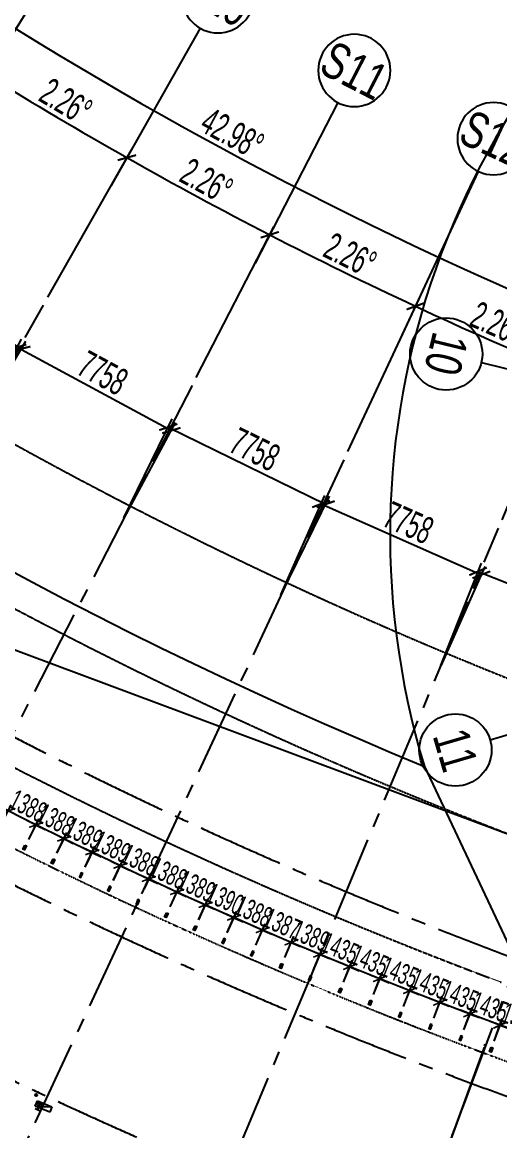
# Model space of a CAD drawing. Extents: x -668578 to 2331563, y -1202445 to 1620273.
# Drawn here: x 226766 to 247907, y 88609 to 137693 of the extents above; entities that cross this region are included whole.
import ezdxf
from ezdxf.enums import TextEntityAlignment as Align

# ---------------------------------------------------------------- set-up
doc = ezdxf.new("R2010")
doc.units = 0
for name, pattern in [('CENTER2', [28.575, 19.05, -3.175, 3.175, -3.175]), ('DASH', [0.35, 0.25, -0.1]), ('DOT2', [0.125, 0, -0.125])]:
    doc.linetypes.add(name, pattern=pattern)
doc.layers.get('0').update_dxf_attribs({"color": 8})
doc.layers.get('Defpoints').update_dxf_attribs({"color": 8})
for name, color, linetype in [('#标注', 8, 'Continuous'), ('#轴线', 8, 'CENTER2'), ('A-DIMS-150', 8, 'Continuous'), ('A-FLOR-OTLN', 8, 'DOT2'), ('A-WIND-FRAM', 8, 'Continuous'), ('G-EVAC', 8, 'Continuous'), ('WINDOW', 8, 'Continuous'), ('外轮廓', 8, 'Continuous'), ('暖-消防-挡烟垂壁', 8, 'Continuous'), ('水-消防-消火栓', 8, 'Continuous'), ('水-消防-消火栓-标识', 8, 'Continuous')]:
    doc.layers.add(name, color=color, linetype=linetype)
doc.styles.add('JHZX', font='jrs.shx', dxfattribs={"width": 0.6, "bigfont": 'jhz.shx'})
doc.dimstyles.new('JZBZ-300', dxfattribs={"dimscale": 300, "dimtxt": 3, "dimasz": 1.5, "dimexe": 1, "dimexo": 1, "dimgap": 0.5, "dimtad": 1, "dimdec": 0, "dimdsep": 46, "dimtxsty": 'JHZX', "dimblk1": 'ARCHTICK', "dimblk2": 'ARCHTICK', "dimsah": 1, "dimcen": 0, "dimclrd": 1, "dimclre": 1, "dimclrt": 2, "dimazin": 2, "dimtfac": 1, "dimtdec": 0, "dimtix": 1, "dimtmove": 0, "dimatfit": 3, "dimfxl": 0, "dimtolj": 1, "dimlwd": -1, "dimlwe": -1, "dimarcsym": 0})
doc.dimstyles.new('JZBZ-400', dxfattribs={"dimscale": 400, "dimtxt": 3, "dimasz": 1.5, "dimexe": 1, "dimexo": 1, "dimgap": 0.5, "dimtad": 1, "dimdec": 0, "dimdsep": 46, "dimtxsty": 'JHZX', "dimblk1": 'ARCHTICK', "dimblk2": 'ARCHTICK', "dimsah": 1, "dimcen": 0, "dimclrd": 1, "dimclre": 1, "dimclrt": 2, "dimazin": 2, "dimtfac": 1, "dimtdec": 0, "dimtix": 1, "dimtmove": 0, "dimatfit": 3, "dimfxl": 0, "dimtolj": 1, "dimlwd": -1, "dimlwe": -1, "dimarcsym": 0})

# ---------------------------------------------------------------- blocks, each defined once
blk = doc.blocks.new('_ARCHTICK')
at = {"color": 0, "linetype": 'ByBlock', "const_width": 0.15}
blk.add_lwpolyline([(-0.5, -0.5), (0.5, 0.5)], dxfattribs=at)
blk = doc.blocks.new('*D2918')
at = {"layer": '#标注', "ltscale": 300, "transparency": 16777216}
for p, q in [((52517, 44290), (60086, 50671)), ((174425, -21557), (175612, -11729))]:
    blk.add_line(p, q, dxfattribs=at)
blk.add_arc((197092, 166179), 179600, 220.13382, 263.11563, dxfattribs=at)
at = {"layer": 'Defpoints', "color": 0, "ltscale": 300, "transparency": 16777216}
for p in [(197092, 166179), (52212, 44032), (92699, 20035), (174378, -21955)]:
    blk.add_point(p, dxfattribs=at)
at = {"layer": '#标注', "ltscale": 300, "transparency": 16777216, "xscale": 600, "yscale": 600, "zscale": 600}
for p, rotation in [((59781, 50414), 130.1338192809486), ((175564, -12126), 353.1156299250185)]:
    blk.add_blockref('_ARCHTICK', p, dxfattribs=dict(at, rotation=rotation))
at = {"layer": '#标注', "ltscale": 300, "transparency": 16777216, "insert": (112118, 8861), "char_height": 1200, "attachment_point": 5, "rotation": 331.6247, "style": 'JHZX'}
blk.add_mtext('\\A1;42.98°', dxfattribs=at)
blk = doc.blocks.new('*D2913')
at = {"layer": '#标注', "ltscale": 300, "transparency": 16777216}
for p, q in [((97533, 5410), (101482, 11786)), ((103957, 1605), (107650, 8133))]:
    blk.add_line(p, q, dxfattribs=at)
blk.add_arc((197092, 166179), 182000, 238.23142, 240.49362, dxfattribs=at)
at = {"layer": 'Defpoints', "color": 0, "ltscale": 300, "transparency": 16777216}
for p in [(197092, 166179), (103316, 10198), (97322, 5070), (103760, 1257)]:
    blk.add_point(p, dxfattribs=at)
at = {"layer": '#标注', "ltscale": 300, "transparency": 16777216, "xscale": 600, "yscale": 600, "zscale": 600}
for p, rotation in [((101271, 11446), 148.2314223130731), ((107453, 7784), 330.4936231196902)]:
    blk.add_blockref('_ARCHTICK', p, dxfattribs=dict(at, rotation=rotation))
at = {"layer": '#标注', "ltscale": 300, "transparency": 16777216, "insert": (104752, 10273), "char_height": 1200, "attachment_point": 5, "rotation": 329.3625, "style": 'JHZX'}
blk.add_mtext('\\A1;2.26°', dxfattribs=at)
blk = doc.blocks.new('*D2914')
at = {"layer": '#标注', "ltscale": 300, "transparency": 16777216}
for p, q in [((103957, 1605), (107650, 8133)), ((110525, -1943), (113959, 4725))]:
    blk.add_line(p, q, dxfattribs=at)
blk.add_arc((197092, 166179), 182000, 240.49362, 242.75582, dxfattribs=at)
at = {"layer": 'Defpoints', "color": 0, "ltscale": 300, "transparency": 16777216}
for p in [(197092, 166179), (109546, 6618), (103760, 1257), (110342, -2298)]:
    blk.add_point(p, dxfattribs=at)
at = {"layer": '#标注', "ltscale": 300, "transparency": 16777216, "xscale": 600, "yscale": 600, "zscale": 600}
for p, rotation in [((107453, 7784), 150.4936231196933), ((113776, 4370), 332.7558238595374)]:
    blk.add_blockref('_ARCHTICK', p, dxfattribs=dict(at, rotation=rotation))
at = {"layer": '#标注', "ltscale": 300, "transparency": 16777216, "insert": (110978, 6750), "char_height": 1200, "attachment_point": 5, "rotation": 331.6247, "style": 'JHZX'}
blk.add_mtext('\\A1;2.26°', dxfattribs=at)
blk = doc.blocks.new('*D2915')
at = {"layer": '#标注', "ltscale": 300, "transparency": 16777216}
for p, q in [((110525, -1943), (113959, 4725)), ((117229, -5229), (120396, 1570))]:
    blk.add_line(p, q, dxfattribs=at)
blk.add_arc((197092, 166179), 182000, 242.75582, 245.01802, dxfattribs=at)
at = {"layer": 'Defpoints', "color": 0, "ltscale": 300, "transparency": 16777216}
for p in [(197092, 166179), (115912, 3287), (110342, -2298), (117060, -5591)]:
    blk.add_point(p, dxfattribs=at)
at = {"layer": '#标注', "ltscale": 300, "transparency": 16777216, "xscale": 600, "yscale": 600, "zscale": 600}
for p, rotation in [((113776, 4370), 152.7558238595378), ((120228, 1207), 335.0180245994241)]:
    blk.add_blockref('_ARCHTICK', p, dxfattribs=dict(at, rotation=rotation))
at = {"layer": '#标注', "ltscale": 300, "transparency": 16777216, "insert": (117338, 3475), "char_height": 1200, "attachment_point": 5, "rotation": 333.8869, "style": 'JHZX'}
blk.add_mtext('\\A1;2.26°', dxfattribs=at)
blk = doc.blocks.new('*D2916')
at = {"layer": '#标注', "ltscale": 300, "transparency": 16777216}
for p, q in [((117229, -5229), (120396, 1570)), ((124057, -8248), (126954, -1330))]:
    blk.add_line(p, q, dxfattribs=at)
blk.add_arc((197092, 166179), 182000, 245.01802, 247.28023, dxfattribs=at)
at = {"layer": 'Defpoints', "color": 0, "ltscale": 300, "transparency": 16777216}
for p in [(197092, 166179), (122405, 210), (117060, -5591), (123903, -8617)]:
    blk.add_point(p, dxfattribs=at)
at = {"layer": '#标注', "ltscale": 300, "transparency": 16777216, "xscale": 600, "yscale": 600, "zscale": 600}
for p, rotation in [((120228, 1207), 155.0180245994223), ((126799, -1698), 337.2802253813061)]:
    blk.add_blockref('_ARCHTICK', p, dxfattribs=dict(at, rotation=rotation))
at = {"layer": '#标注', "ltscale": 300, "transparency": 16777216, "insert": (123823, 453), "char_height": 1200, "attachment_point": 5, "rotation": 336.1491, "style": 'JHZX'}
blk.add_mtext('\\A1;2.26°', dxfattribs=at)
blk = doc.blocks.new('*D2917')
at = {"layer": '#标注', "ltscale": 300, "transparency": 16777216}
for p, q in [((124057, -8248), (126954, -1330)), ((130999, -10995), (133620, -3968))]:
    blk.add_line(p, q, dxfattribs=at)
blk.add_arc((197092, 166179), 182000, 247.28023, 249.54243, dxfattribs=at)
at = {"layer": 'Defpoints', "color": 0, "ltscale": 300, "transparency": 16777216}
for p in [(197092, 166179), (129015, -2609), (123903, -8617), (130859, -11369)]:
    blk.add_point(p, dxfattribs=at)
at = {"layer": '#标注', "ltscale": 300, "transparency": 16777216, "xscale": 600, "yscale": 600, "zscale": 600}
for p, rotation in [((126799, -1698), 157.2802253813059), ((133481, -4342), 339.5424261212693)]:
    blk.add_blockref('_ARCHTICK', p, dxfattribs=dict(at, rotation=rotation))
at = {"layer": '#标注', "ltscale": 300, "transparency": 16777216, "insert": (130421, -2309), "char_height": 1200, "attachment_point": 5, "rotation": 338.4113, "style": 'JHZX'}
blk.add_mtext('\\A1;2.26°', dxfattribs=at)
blk = doc.blocks.new('*D2939')
at = {"layer": '#标注', "ltscale": 300, "transparency": 16777216}
for p, q in [((-1773, -1481), (-9342, -7863)), ((165914, -92056), (164727, -101884))]:
    blk.add_line(p, q, dxfattribs=at)
blk.add_arc((197092, 166179), 269610, 220.13382, 263.11563, dxfattribs=at)
at = {"layer": 'Defpoints', "color": 0, "ltscale": 300, "transparency": 16777216}
for p in [(197092, 166179), (-1467, -1224), (40380, -53208), (165962, -91659)]:
    blk.add_point(p, dxfattribs=at)
at = {"layer": '#标注', "ltscale": 300, "transparency": 16777216, "xscale": 600, "yscale": 600, "zscale": 600}
for p, rotation in [((-9036, -7605), 130.1338192809485), ((164775, -101487), 353.1156299250187)]:
    blk.add_blockref('_ARCHTICK', p, dxfattribs=dict(at, rotation=rotation))
at = {"layer": '#标注', "ltscale": 300, "transparency": 16777216, "insert": (69342, -70334), "char_height": 1200, "attachment_point": 5, "rotation": 331.6247, "style": 'JHZX'}
blk.add_mtext('\\A1;42.98°', dxfattribs=at)
blk = doc.blocks.new('*U2924')
at = {"linetype": 'ByBlock'}
blk.add_line((0, -20), (0, 0), dxfattribs=at)
blk.add_circle((0, -24), 4, dxfattribs=at)
at = {"color": 253, "linetype": 'ByBlock', "style": 'JHZX', "width": 0.75}
blk.add_attdef('AXES', text='', height=4, dxfattribs=at).set_placement((0, -24), align=Align.MIDDLE_CENTER)
blk = doc.blocks.new('*D2999')
at = {"layer": '#标注', "transparency": 16777216}
for p, q in [((-60662, 8378), (-58201, 12532)), ((-58405, 12188), (-51730, 8235)), ((-53987, 4425), (-51526, 8579))]:
    blk.add_line(p, q, dxfattribs=at)
at = {"layer": 'Defpoints', "color": 0, "transparency": 16777216}
for p in [(-60866, 8034), (-51730, 8235), (-54191, 4081)]:
    blk.add_point(p, dxfattribs=at)
at = {"layer": '#标注', "transparency": 16777216, "xscale": 600, "yscale": 600, "zscale": 600}
for p, rotation in [((-58405, 12188), 149.3625281524388), ((-51730, 8235), 329.3625281524388)]:
    blk.add_blockref('_ARCHTICK', p, dxfattribs=dict(at, rotation=rotation))
at = {"layer": '#标注', "transparency": 16777216, "insert": (-54660, 10900), "char_height": 1200, "attachment_point": 5, "rotation": 329.3625, "style": 'JHZX'}
blk.add_mtext('\\A1;7758', dxfattribs=at)
blk = doc.blocks.new('*D3003')
at = {"layer": '#标注', "transparency": 16777216}
for p, q in [((-33156, -5786), (-31360, -1246)), ((-31507, -1618), (-24293, -4472)), ((-25943, -8640), (-24146, -4100))]:
    blk.add_line(p, q, dxfattribs=at)
at = {"layer": 'Defpoints', "color": 0, "transparency": 16777216}
for p in [(-24293, -4472), (-33304, -6158), (-26090, -9012)]:
    blk.add_point(p, dxfattribs=at)
at = {"layer": '#标注', "transparency": 16777216, "xscale": 600, "yscale": 600, "zscale": 600}
for p, rotation in [((-31507, -1618), 158.4113313762998), ((-24293, -4472), 338.4113313762998)]:
    blk.add_blockref('_ARCHTICK', p, dxfattribs=dict(at, rotation=rotation))
at = {"layer": '#标注', "transparency": 16777216, "insert": (-27606, -2301), "char_height": 1200, "attachment_point": 5, "rotation": 338.4113, "style": 'JHZX'}
blk.add_mtext('\\A1;7758', dxfattribs=at)
blk = doc.blocks.new('*D3005')
at = {"layer": '#标注', "transparency": 16777216}
for p, q in [((-54001, 4433), (-51718, 8658)), ((-51909, 8306), (-45083, 4619)), ((-47175, 746), (-44893, 4971))]:
    blk.add_line(p, q, dxfattribs=at)
at = {"layer": 'Defpoints', "color": 0, "transparency": 16777216}
for p in [(-45083, 4619), (-54191, 4081), (-47365, 394)]:
    blk.add_point(p, dxfattribs=at)
at = {"layer": '#标注', "transparency": 16777216, "xscale": 600, "yscale": 600, "zscale": 600}
for p, rotation in [((-51909, 8306), 151.6247212833316), ((-45083, 4619), 331.6247212833315)]:
    blk.add_blockref('_ARCHTICK', p, dxfattribs=dict(at, rotation=rotation))
at = {"layer": '#标注', "transparency": 16777216, "insert": (-48115, 7166), "char_height": 1200, "attachment_point": 5, "rotation": 331.6247, "style": 'JHZX'}
blk.add_mtext('\\A1;7758', dxfattribs=at)
blk = doc.blocks.new('*D3006')
at = {"layer": '#标注', "transparency": 16777216}
for p, q in [((-47189, 753), (-45043, 5130)), ((-45219, 4771), (-38253, 1357)), ((-40223, -2662), (-38077, 1716))]:
    blk.add_line(p, q, dxfattribs=at)
at = {"layer": 'Defpoints', "color": 0, "transparency": 16777216}
for p in [(-38253, 1357), (-47365, 394), (-40399, -3021)]:
    blk.add_point(p, dxfattribs=at)
at = {"layer": '#标注', "transparency": 16777216, "xscale": 600, "yscale": 600, "zscale": 600}
for p, rotation in [((-45219, 4771), 153.8869297643725), ((-38253, 1357), 333.8869297643725)]:
    blk.add_blockref('_ARCHTICK', p, dxfattribs=dict(at, rotation=rotation))
at = {"layer": '#标注', "transparency": 16777216, "insert": (-41384, 3782), "char_height": 1200, "attachment_point": 5, "rotation": 333.8869, "style": 'JHZX'}
blk.add_mtext('\\A1;7758', dxfattribs=at)
blk = doc.blocks.new('*D3007')
at = {"layer": '#标注', "transparency": 16777216}
for p, q in [((-40237, -2655), (-38295, 1737)), ((-38457, 1371), (-31362, -1766)), ((-33142, -5792), (-31200, -1400))]:
    blk.add_line(p, q, dxfattribs=at)
at = {"layer": 'Defpoints', "color": 0, "transparency": 16777216}
for p in [(-31362, -1766), (-40399, -3021), (-33304, -6158)]:
    blk.add_point(p, dxfattribs=at)
at = {"layer": '#标注', "transparency": 16777216, "xscale": 600, "yscale": 600, "zscale": 600}
for p, rotation in [((-38457, 1371), 156.149138245412), ((-31362, -1766), 336.149138245412)]:
    blk.add_blockref('_ARCHTICK', p, dxfattribs=dict(at, rotation=rotation))
at = {"layer": '#标注', "transparency": 16777216, "insert": (-34586, 534), "char_height": 1200, "attachment_point": 5, "rotation": 336.1491, "style": 'JHZX'}
blk.add_mtext('\\A1;7758', dxfattribs=at)
blk = doc.blocks.new('*D2634')
at = {"layer": '#标注', "color": 1, "ltscale": 300, "transparency": 16777216}
for p, q in [((247906, 93294), (247482, 93443)), ((247656, 92582), (248006, 93577)), ((249321, 92796), (247906, 93294)), ((249064, 92064), (249421, 93080)), ((249321, 92796), (249746, 92647))]:
    blk.add_line(p, q, dxfattribs=at)
at = {"layer": 'Defpoints', "color": 0, "ltscale": 300, "transparency": 16777216}
for p in [(247906, 93294), (247557, 92299), (248965, 91781)]:
    blk.add_point(p, dxfattribs=at)
at = {"layer": '#标注', "color": 1, "ltscale": 300, "transparency": 16777216, "xscale": 450, "yscale": 450, "zscale": 450}
for p, rotation in [((247906, 93294), 340.6366370772488), ((249321, 92796), 160.6366370772488)]:
    blk.add_blockref('_ARCHTICK', p, dxfattribs=dict(at, rotation=rotation))
at = {"layer": '#标注', "color": 2, "ltscale": 300, "transparency": 16777216, "insert": (248813, 93611), "char_height": 900, "attachment_point": 5, "rotation": 340.6366, "style": 'JHZX'}
blk.add_mtext('\\A1;1500', dxfattribs=at)
blk = doc.blocks.new('*D2635')
at = {"layer": '#标注', "color": 1, "ltscale": 300, "transparency": 16777216}
for p, q in [((246582, 93786), (246160, 93944)), ((246318, 93084), (246687, 94067)), ((247925, 93281), (246582, 93786)), ((247662, 92580), (248031, 93562)), ((247925, 93281), (248347, 93123))]:
    blk.add_line(p, q, dxfattribs=at)
at = {"layer": 'Defpoints', "color": 0, "ltscale": 300, "transparency": 16777216}
for p in [(246582, 93786), (246213, 92803), (247557, 92299)]:
    blk.add_point(p, dxfattribs=at)
at = {"layer": '#标注', "color": 1, "ltscale": 300, "transparency": 16777216, "xscale": 450, "yscale": 450, "zscale": 450}
for p, rotation in [((246582, 93786), 339.4237259873172), ((247925, 93281), 159.4237259873172)]:
    blk.add_blockref('_ARCHTICK', p, dxfattribs=dict(at, rotation=rotation))
at = {"layer": '#标注', "color": 2, "ltscale": 300, "transparency": 16777216, "insert": (247464, 94095), "char_height": 900, "attachment_point": 5, "rotation": 339.4237, "style": 'JHZX'}
blk.add_mtext('\\A1;1435', dxfattribs=at)
blk = doc.blocks.new('*D2636')
at = {"layer": '#标注', "color": 1, "ltscale": 300, "transparency": 16777216}
for p, q in [((245247, 94294), (244827, 94455)), ((244980, 93597), (245354, 94574)), ((246587, 93780), (245247, 94294)), ((246320, 93083), (246695, 94061)), ((246587, 93780), (247008, 93619))]:
    blk.add_line(p, q, dxfattribs=at)
at = {"layer": 'Defpoints', "color": 0, "ltscale": 300, "transparency": 16777216}
for p in [(245247, 94294), (244873, 93317), (246213, 92803)]:
    blk.add_point(p, dxfattribs=at)
at = {"layer": '#标注', "color": 1, "ltscale": 300, "transparency": 16777216, "xscale": 450, "yscale": 450, "zscale": 450}
for p, rotation in [((245247, 94294), 339.0340011975551), ((246587, 93780), 159.0340011975551)]:
    blk.add_blockref('_ARCHTICK', p, dxfattribs=dict(at, rotation=rotation))
at = {"layer": '#标注', "color": 2, "ltscale": 300, "transparency": 16777216, "insert": (246132, 94598), "char_height": 900, "attachment_point": 5, "rotation": 339.034, "style": 'JHZX'}
blk.add_mtext('\\A1;1435', dxfattribs=at)
blk = doc.blocks.new('*D2637')
at = {"layer": '#标注', "color": 1, "ltscale": 300, "transparency": 16777216}
for p, q in [((243917, 94813), (243497, 94977)), ((243645, 94119), (244026, 95092)), ((245253, 94290), (243917, 94813)), ((244982, 93596), (245362, 94569)), ((245253, 94290), (245672, 94126))]:
    blk.add_line(p, q, dxfattribs=at)
at = {"layer": 'Defpoints', "color": 0, "ltscale": 300, "transparency": 16777216}
for p in [(243917, 94813), (243536, 93839), (244873, 93317)]:
    blk.add_point(p, dxfattribs=at)
at = {"layer": '#标注', "color": 1, "ltscale": 300, "transparency": 16777216, "xscale": 450, "yscale": 450, "zscale": 450}
for p, rotation in [((243917, 94813), 338.6442758991831), ((245253, 94290), 158.6442758991832)]:
    blk.add_blockref('_ARCHTICK', p, dxfattribs=dict(at, rotation=rotation))
at = {"layer": '#标注', "color": 2, "ltscale": 300, "transparency": 16777216, "insert": (244803, 95110), "char_height": 900, "attachment_point": 5, "rotation": 338.6443, "style": 'JHZX'}
blk.add_mtext('\\A1;1435', dxfattribs=at)
blk = doc.blocks.new('*D2638')
at = {"layer": '#标注', "color": 1, "ltscale": 300, "transparency": 16777216}
for p, q in [((242589, 95339), (242171, 95506)), ((242314, 94650), (242700, 95618)), ((243922, 94807), (242589, 95339)), ((243647, 94118), (244033, 95086)), ((243922, 94807), (244340, 94640))]:
    blk.add_line(p, q, dxfattribs=at)
at = {"layer": 'Defpoints', "color": 0, "ltscale": 300, "transparency": 16777216}
for p in [(242589, 95339), (242203, 94371), (243536, 93839)]:
    blk.add_point(p, dxfattribs=at)
at = {"layer": '#标注', "color": 1, "ltscale": 300, "transparency": 16777216, "xscale": 450, "yscale": 450, "zscale": 450}
for p, rotation in [((242589, 95339), 338.2545440740312), ((243922, 94807), 158.2545440740312)]:
    blk.add_blockref('_ARCHTICK', p, dxfattribs=dict(at, rotation=rotation))
at = {"layer": '#标注', "color": 2, "ltscale": 300, "transparency": 16777216, "insert": (243478, 95630), "char_height": 900, "attachment_point": 5, "rotation": 338.2545, "style": 'JHZX'}
blk.add_mtext('\\A1;1435', dxfattribs=at)
blk = doc.blocks.new('*D2639')
at = {"layer": '#标注', "color": 1, "ltscale": 300, "transparency": 16777216}
for p, q in [((241265, 95875), (240848, 96044)), ((240986, 95190), (241378, 96153)), ((242594, 95334), (241265, 95875)), ((242316, 94649), (242708, 95612)), ((242594, 95334), (243011, 95164))]:
    blk.add_line(p, q, dxfattribs=at)
at = {"layer": 'Defpoints', "color": 0, "ltscale": 300, "transparency": 16777216}
for p in [(241265, 95875), (240873, 94912), (242203, 94371)]:
    blk.add_point(p, dxfattribs=at)
at = {"layer": '#标注', "color": 1, "ltscale": 300, "transparency": 16777216, "xscale": 450, "yscale": 450, "zscale": 450}
for p, rotation in [((241265, 95875), 337.8648204394699), ((242594, 95334), 157.8648204394699)]:
    blk.add_blockref('_ARCHTICK', p, dxfattribs=dict(at, rotation=rotation))
at = {"layer": '#标注', "color": 2, "ltscale": 300, "transparency": 16777216, "insert": (242156, 96160), "char_height": 900, "attachment_point": 5, "rotation": 337.8648, "style": 'JHZX'}
blk.add_mtext('\\A1;1435', dxfattribs=at)
blk = doc.blocks.new('*D2640')
at = {"layer": '#标注', "color": 1, "ltscale": 300, "transparency": 16777216}
for p, q in [((239663, 95739), (240060, 96696)), ((239945, 96419), (239529, 96591)), ((241270, 95869), (239945, 96419)), ((240988, 95189), (241385, 96146)), ((241270, 95869), (241686, 95697))]:
    blk.add_line(p, q, dxfattribs=at)
at = {"layer": 'Defpoints', "color": 0, "ltscale": 300, "transparency": 16777216}
for p in [(239945, 96419), (239548, 95462), (240873, 94912)]:
    blk.add_point(p, dxfattribs=at)
at = {"layer": '#标注', "color": 1, "ltscale": 300, "transparency": 16777216, "xscale": 450, "yscale": 450, "zscale": 450}
for p, rotation in [((239945, 96419), 337.4750931370322), ((241270, 95869), 157.4750931370321)]:
    blk.add_blockref('_ARCHTICK', p, dxfattribs=dict(at, rotation=rotation))
at = {"layer": '#标注', "color": 2, "ltscale": 300, "transparency": 16777216, "insert": (240837, 96698), "char_height": 900, "attachment_point": 5, "rotation": 337.4751, "style": 'JHZX'}
blk.add_mtext('\\A1;1435', dxfattribs=at)
blk = doc.blocks.new('*D2641')
at = {"layer": '#标注', "color": 1, "ltscale": 300, "transparency": 16777216}
for p, q in [((238385, 96279), (238787, 97230)), ((238671, 96954), (238256, 97129)), ((239950, 96413), (238671, 96954)), ((239664, 95738), (240067, 96690)), ((239950, 96413), (240364, 96238))]:
    blk.add_line(p, q, dxfattribs=at)
at = {"layer": 'Defpoints', "color": 0, "ltscale": 300, "transparency": 16777216}
for p in [(238671, 96954), (238268, 96002), (239548, 95462)]:
    blk.add_point(p, dxfattribs=at)
at = {"layer": '#标注', "color": 1, "ltscale": 300, "transparency": 16777216, "xscale": 450, "yscale": 450, "zscale": 450}
for p, rotation in [((238671, 96954), 337.0924857697491), ((239950, 96413), 157.0924857697492)]:
    blk.add_blockref('_ARCHTICK', p, dxfattribs=dict(at, rotation=rotation))
at = {"layer": '#标注', "color": 2, "ltscale": 300, "transparency": 16777216, "insert": (239544, 97236), "char_height": 900, "attachment_point": 5, "rotation": 337.0925, "style": 'JHZX'}
blk.add_mtext('\\A1;1389', dxfattribs=at)
blk = doc.blocks.new('*D2642')
at = {"layer": '#标注', "color": 1, "ltscale": 300, "transparency": 16777216}
for p, q in [((237112, 96827), (237519, 97774)), ((237401, 97498), (236988, 97676)), ((238675, 96950), (237401, 97498)), ((238386, 96278), (238794, 97225)), ((238675, 96950), (239088, 96772))]:
    blk.add_line(p, q, dxfattribs=at)
at = {"layer": 'Defpoints', "color": 0, "ltscale": 300, "transparency": 16777216}
for p in [(237401, 97498), (236993, 96551), (238267, 96003)]:
    blk.add_point(p, dxfattribs=at)
at = {"layer": '#标注', "color": 1, "ltscale": 300, "transparency": 16777216, "xscale": 450, "yscale": 450, "zscale": 450}
for p, rotation in [((237401, 97498), 336.7136677734266), ((238675, 96950), 156.7136677734266)]:
    blk.add_blockref('_ARCHTICK', p, dxfattribs=dict(at, rotation=rotation))
at = {"layer": '#标注', "color": 2, "ltscale": 300, "transparency": 16777216, "insert": (238275, 97775), "char_height": 900, "attachment_point": 5, "rotation": 336.7137, "style": 'JHZX'}
blk.add_mtext('\\A1;1387', dxfattribs=at)
blk = doc.blocks.new('*D2643')
at = {"layer": '#标注', "color": 1, "ltscale": 300, "transparency": 16777216}
for p, q in [((236135, 98051), (235723, 98231)), ((235842, 97383), (236255, 98325)), ((237406, 97494), (236135, 98051)), ((237114, 96826), (237527, 97768)), ((237406, 97494), (237818, 97313))]:
    blk.add_line(p, q, dxfattribs=at)
at = {"layer": 'Defpoints', "color": 0, "ltscale": 300, "transparency": 16777216}
for p in [(236135, 98051), (235722, 97108), (236993, 96551)]:
    blk.add_point(p, dxfattribs=at)
at = {"layer": '#标注', "color": 1, "ltscale": 300, "transparency": 16777216, "xscale": 450, "yscale": 450, "zscale": 450}
for p, rotation in [((236135, 98051), 336.3376952124316), ((237406, 97494), 156.3376952124317)]:
    blk.add_blockref('_ARCHTICK', p, dxfattribs=dict(at, rotation=rotation))
at = {"layer": '#标注', "color": 2, "ltscale": 300, "transparency": 16777216, "insert": (237011, 98322), "char_height": 900, "attachment_point": 5, "rotation": 336.3377, "style": 'JHZX'}
blk.add_mtext('\\A1;1388', dxfattribs=at)
blk = doc.blocks.new('*D2644')
at = {"layer": '#标注', "color": 1, "ltscale": 300, "transparency": 16777216}
for p, q in [((234872, 98612), (234461, 98796)), ((234576, 97948), (234994, 98886)), ((236141, 98046), (234872, 98612)), ((235845, 97382), (236264, 98320)), ((236141, 98046), (236552, 97863))]:
    blk.add_line(p, q, dxfattribs=at)
at = {"layer": 'Defpoints', "color": 0, "ltscale": 300, "transparency": 16777216}
for p in [(234872, 98612), (234454, 97674), (235723, 97108)]:
    blk.add_point(p, dxfattribs=at)
at = {"layer": '#标注', "color": 1, "ltscale": 300, "transparency": 16777216, "xscale": 450, "yscale": 450, "zscale": 450}
for p, rotation in [((234872, 98612), 335.9607907954457), ((236141, 98046), 155.9607907954457)]:
    blk.add_blockref('_ARCHTICK', p, dxfattribs=dict(at, rotation=rotation))
at = {"layer": '#标注', "color": 2, "ltscale": 300, "transparency": 16777216, "insert": (235751, 98877), "char_height": 900, "attachment_point": 5, "rotation": 335.9608, "style": 'JHZX'}
blk.add_mtext('\\A1;1390', dxfattribs=at)
blk = doc.blocks.new('*D2645')
at = {"layer": '#标注', "color": 1, "ltscale": 300, "transparency": 16777216}
for p, q in [((233613, 99181), (233203, 99367)), ((233313, 98521), (233737, 99454)), ((234877, 98607), (233613, 99181)), ((234578, 97947), (235001, 98880)), ((234877, 98607), (235287, 98421))]:
    blk.add_line(p, q, dxfattribs=at)
at = {"layer": 'Defpoints', "color": 0, "ltscale": 300, "transparency": 16777216}
for p in [(233613, 99181), (233189, 98248), (234454, 97674)]:
    blk.add_point(p, dxfattribs=at)
at = {"layer": '#标注', "color": 1, "ltscale": 300, "transparency": 16777216, "xscale": 450, "yscale": 450, "zscale": 450}
for p, rotation in [((233613, 99181), 335.5828954776478), ((234877, 98607), 155.5828954776478)]:
    blk.add_blockref('_ARCHTICK', p, dxfattribs=dict(at, rotation=rotation))
at = {"layer": '#标注', "color": 2, "ltscale": 300, "transparency": 16777216, "insert": (234493, 99441), "char_height": 900, "attachment_point": 5, "rotation": 335.5829, "style": 'JHZX'}
blk.add_mtext('\\A1;1389', dxfattribs=at)
blk = doc.blocks.new('*D2646')
at = {"layer": '#标注', "color": 1, "ltscale": 300, "transparency": 16777216}
for p, q in [((232358, 99759), (231949, 99948)), ((232055, 99103), (232484, 100032)), ((233618, 99177), (232358, 99759)), ((233315, 98520), (233744, 99449)), ((233618, 99177), (234027, 98988))]:
    blk.add_line(p, q, dxfattribs=at)
at = {"layer": 'Defpoints', "color": 0, "ltscale": 300, "transparency": 16777216}
for p in [(232358, 99759), (231929, 98830), (233189, 98248)]:
    blk.add_point(p, dxfattribs=at)
at = {"layer": '#标注', "color": 1, "ltscale": 300, "transparency": 16777216, "xscale": 450, "yscale": 450, "zscale": 450}
for p, rotation in [((232358, 99759), 335.2064870088635), ((233618, 99177), 155.2064870088635)]:
    blk.add_blockref('_ARCHTICK', p, dxfattribs=dict(at, rotation=rotation))
at = {"layer": '#标注', "color": 2, "ltscale": 300, "transparency": 16777216, "insert": (233240, 100013), "char_height": 900, "attachment_point": 5, "rotation": 335.2065, "style": 'JHZX'}
blk.add_mtext('\\A1;1388', dxfattribs=at)
blk = doc.blocks.new('*D2647')
at = {"layer": '#标注', "color": 1, "ltscale": 300, "transparency": 16777216}
for p, q in [((231107, 100345), (230700, 100537)), ((230800, 99692), (231235, 100617)), ((232363, 99755), (231107, 100345)), ((232056, 99102), (232491, 100027)), ((232363, 99755), (232771, 99564))]:
    blk.add_line(p, q, dxfattribs=at)
at = {"layer": 'Defpoints', "color": 0, "ltscale": 300, "transparency": 16777216}
for p in [(231107, 100345), (230672, 99421), (231929, 98830)]:
    blk.add_point(p, dxfattribs=at)
at = {"layer": '#标注', "color": 1, "ltscale": 300, "transparency": 16777216, "xscale": 450, "yscale": 450, "zscale": 450}
for p, rotation in [((231107, 100345), 334.8297581697458), ((232363, 99755), 154.8297581697457)]:
    blk.add_blockref('_ARCHTICK', p, dxfattribs=dict(at, rotation=rotation))
at = {"layer": '#标注', "color": 2, "ltscale": 300, "transparency": 16777216, "insert": (231990, 100593), "char_height": 900, "attachment_point": 5, "rotation": 334.8298, "style": 'JHZX'}
blk.add_mtext('\\A1;1388', dxfattribs=at)
blk = doc.blocks.new('*D2648')
at = {"layer": '#标注', "color": 1, "ltscale": 300, "transparency": 16777216}
for p, q in [((229859, 100939), (229453, 101133)), ((229549, 100290), (229988, 101210)), ((231112, 100340), (229859, 100939)), ((230802, 99691), (231241, 100611)), ((231112, 100340), (231518, 100146))]:
    blk.add_line(p, q, dxfattribs=at)
at = {"layer": 'Defpoints', "color": 0, "ltscale": 300, "transparency": 16777216}
for p in [(229859, 100939), (229419, 100020), (230672, 99421)]:
    blk.add_point(p, dxfattribs=at)
at = {"layer": '#标注', "color": 1, "ltscale": 300, "transparency": 16777216, "xscale": 450, "yscale": 450, "zscale": 450}
for p, rotation in [((229859, 100939), 334.4525300363042), ((231112, 100340), 154.4525300363042)]:
    blk.add_blockref('_ARCHTICK', p, dxfattribs=dict(at, rotation=rotation))
at = {"layer": '#标注', "color": 2, "ltscale": 300, "transparency": 16777216, "insert": (230744, 101181), "char_height": 900, "attachment_point": 5, "rotation": 334.4525, "style": 'JHZX'}
blk.add_mtext('\\A1;1389', dxfattribs=at)
blk = doc.blocks.new('*D2649')
at = {"layer": '#标注', "color": 1, "ltscale": 300, "transparency": 16777216}
for p, q in [((228615, 101542), (228210, 101738)), ((228301, 100897), (228746, 101811)), ((229864, 100934), (228615, 101542)), ((229551, 100289), (229995, 101204)), ((229864, 100934), (230269, 100738))]:
    blk.add_line(p, q, dxfattribs=at)
at = {"layer": 'Defpoints', "color": 0, "ltscale": 300, "transparency": 16777216}
for p in [(228615, 101542), (228170, 100627), (229419, 100020)]:
    blk.add_point(p, dxfattribs=at)
at = {"layer": '#标注', "color": 1, "ltscale": 300, "transparency": 16777216, "xscale": 450, "yscale": 450, "zscale": 450}
for p, rotation in [((228615, 101542), 334.0747589694824), ((229864, 100934), 154.0747589694824)]:
    blk.add_blockref('_ARCHTICK', p, dxfattribs=dict(at, rotation=rotation))
at = {"layer": '#标注', "color": 2, "ltscale": 300, "transparency": 16777216, "insert": (229502, 101778), "char_height": 900, "attachment_point": 5, "rotation": 334.0748, "style": 'JHZX'}
blk.add_mtext('\\A1;1389', dxfattribs=at)
blk = doc.blocks.new('*D2650')
at = {"layer": '#标注', "color": 1, "ltscale": 300, "transparency": 16777216}
for p, q in [((227376, 102152), (226972, 102351)), ((227059, 101511), (227508, 102420)), ((228620, 101536), (227376, 102152)), ((228303, 100896), (228753, 101805)), ((228620, 101536), (229023, 101337))]:
    blk.add_line(p, q, dxfattribs=at)
at = {"layer": 'Defpoints', "color": 0, "ltscale": 300, "transparency": 16777216}
for p in [(227376, 102152), (226926, 101242), (228170, 100627)]:
    blk.add_point(p, dxfattribs=at)
at = {"layer": '#标注', "color": 1, "ltscale": 300, "transparency": 16777216, "xscale": 450, "yscale": 450, "zscale": 450}
for p, rotation in [((227376, 102152), 333.6989841964159), ((228620, 101536), 153.6989841964158)]:
    blk.add_blockref('_ARCHTICK', p, dxfattribs=dict(at, rotation=rotation))
at = {"layer": '#标注', "color": 2, "ltscale": 300, "transparency": 16777216, "insert": (228264, 102382), "char_height": 900, "attachment_point": 5, "rotation": 333.699, "style": 'JHZX'}
blk.add_mtext('\\A1;1388', dxfattribs=at)
blk = doc.blocks.new('*D2651')
at = {"layer": '#标注', "color": 1, "ltscale": 300, "transparency": 16777216}
for p, q in [((226141, 102770), (225738, 102972)), ((225820, 102133), (226275, 103038)), ((227381, 102147), (226141, 102770)), ((227061, 101510), (227516, 102415)), ((227381, 102147), (227783, 101945))]:
    blk.add_line(p, q, dxfattribs=at)
at = {"layer": 'Defpoints', "color": 0, "ltscale": 300, "transparency": 16777216}
for p in [(226141, 102770), (225686, 101865), (226926, 101242)]:
    blk.add_point(p, dxfattribs=at)
at = {"layer": '#标注', "color": 1, "ltscale": 300, "transparency": 16777216, "xscale": 450, "yscale": 450, "zscale": 450}
for p, rotation in [((226141, 102770), 333.3222554454931), ((227381, 102147), 153.3222554454931)]:
    blk.add_blockref('_ARCHTICK', p, dxfattribs=dict(at, rotation=rotation))
at = {"layer": '#标注', "color": 2, "ltscale": 300, "transparency": 16777216, "insert": (227030, 102995), "char_height": 900, "attachment_point": 5, "rotation": 333.3223, "style": 'JHZX'}
blk.add_mtext('\\A1;1388', dxfattribs=at)
blk = doc.blocks.new('幕墙分隔')
for p, q in [((-40, -100), (40, 100)), ((0, 100), (0, -100))]:
    blk.add_line(p, q)
blk.add_lwpolyline([(-40, 100), (40, 100), (40, -100), (-40, -100)], close=True)
blk = doc.blocks.new('A$C489F191C')
at = {"layer": '暖-消防-挡烟垂壁', "color": 3, "linetype": 'DASH', "const_width": 100}
blk.add_lwpolyline([(130856, 44465), (127631, 35609), (122181, 20992)], dxfattribs=at)
blk = doc.blocks.new('消火栓箱-111')
blk.add_hatch(color=256).paths.add_polyline_path([(-200, -54), (-200, -60, -0.414214), (-110, -150, -1), (-290, -150, -0.414214), (-200, -60), (-200, -54), (-350, 0), (-350, -250), (350, -250)])
for p, q in [((350, 0), (-350, 0)), ((-350, 0), (350, -250)), ((-350, 0), (-350, -250)), ((-300, 100), (-100, 100)), ((-200, -60), (-200, 100)), ((350, -250), (350, 0)), ((-350, -250), (350, -250))]:
    blk.add_line(p, q)
blk.add_circle((-200, -150), 90)
blk.add_point((-200, -150))
at = {"layer": '水-消防-消火栓'}
blk.add_arc((-350, 0), 700, 359.9687, 0, dxfattribs=at)
blk = doc.blocks.new('立管-R75-1')
at = {"linetype": 'Continuous'}
blk.add_circle((0, 0), 75, dxfattribs=at)
blk.add_point((0, 0), dxfattribs=at)
blk = doc.blocks.new('A$Caccc0cd0')
at = {"layer": '#标注'}
for p1, p2, distance, picture, middle in [((-60865.7, 8034.1), (-54190.7, 4080.6), 4828.2, '*D2999', (-54660, 10899.9)), ((-54190.7, 4080.6), (-47364.9, 393.7), 4802.1, '*D3005', (-48115.5, 7166.2)), ((-47364.9, 393.7), (-40398.9, -3020.9), 4875.1, '*D3006', (-41384, 3782.3)), ((-40398.9, -3020.9), (-33303.5, -6157.8), 4802.1, '*D3007', (-34586, 534.3)), ((-33303.5, -6157.8), (-26089.9, -9012.2), 4882.8, '*D3003', (-27605.8, -2300.9))]:
    dim = blk.add_aligned_dim(p1=p1, p2=p2, distance=distance, dimstyle='JZBZ-400', override={"dimclrd": 256, "dimclre": 256, "dimclrt": 256}, dxfattribs=at)
    dim.commit()
    dim.dimension.update_dxf_attribs({"geometry": picture, "text_midpoint": middle})
blk = doc.blocks.new('DSGDFG')
at = {"layer": '#标注', "ltscale": 300}
blk.add_arc((197092.2, 166179.2), 257800, 220.136073, 263.11563, dxfattribs=at)
at = {"layer": '#轴线', "ltscale": 200}
for p, q in [((69174.5, -59855.8), (103759.5, 1257.2)), ((110342.2, -2298.4), (78196.4, -64728.8)), ((117060, -5591.3), (87404.4, -69240.3)), ((96783.9, -73383.1), (123902.6, -8616.5)), ((106320.1, -77150.8), (130859.3, -11369.3))]:
    blk.add_line(p, q, dxfattribs=at)
for radius in [206950, 212800, 220600, 228400, 236200, 244000, 251800, 257800]:
    blk.add_arc((197092.2, 166179.2), radius, 218.438892, 265.140584, dxfattribs=at)
at = {"layer": '#标注', "ltscale": 300}
blk.add_blockref('A$Caccc0cd0', (154502.6, -8915.6), dxfattribs=at)
at = {"layer": '#标注', "linetype": 'ByBlock'}
ref = blk.add_blockref('*U2924', (100522.6, 10243.3), dxfattribs=dict(at, xscale=-399.9999999999993, yscale=399.9999999999993, rotation=148.23046510902))
ref.add_attrib('AXES', 'S9', dxfattribs={"layer": '0', "color": 253, "linetype": 'ByBlock', "height": 1600, "rotation": 328.23047, "style": 'JHZX', "width": 0.75}).set_placement((105577, 18404.9), align=Align.MIDDLE_CENTER)
ref = blk.add_blockref('*U2924', (106752.7, 6553.2), dxfattribs=dict(at, xscale=-400.0000000000002, yscale=400.0000000000002, rotation=150.4925470390443))
ref.add_attrib('AXES', 'S10', dxfattribs={"layer": '0', "color": 253, "linetype": 'ByBlock', "height": 1600, "rotation": 330.49255, "style": 'JHZX', "width": 0.75}).set_placement((111481.1, 14908), align=Align.MIDDLE_CENTER)
ref = blk.add_blockref('*U2924', (113123.6, 3111.8), dxfattribs=dict(at, xscale=-400, yscale=400, rotation=152.7546289690685))
ref.add_attrib('AXES', 'S11', dxfattribs={"layer": '0', "color": 253, "linetype": 'ByBlock', "height": 1600, "rotation": 332.75463, "style": 'JHZX', "width": 0.75}).set_placement((117518.5, 11646.7), align=Align.MIDDLE_CENTER)
ref = blk.add_blockref('*U2924', (119625.4, -75.4), dxfattribs=dict(at, xscale=-400, yscale=400, rotation=155.0167108990929))
ref.add_attrib('AXES', 'S12', dxfattribs={"layer": '0', "color": 253, "linetype": 'ByBlock', "height": 1600, "rotation": 335.01671, "style": 'JHZX', "width": 0.75}).set_placement((123680, 8626.3), align=Align.MIDDLE_CENTER)
for p, xscale, yscale, rotation, values in [((130914.7, -3178.1), 400.0000000000001, 400.0000000000001, 256.3288078296102, {'AXES': '10'}), ((131206.1, -15740.8), 400, 400, 286.3288078296102, {'AXES': '11'})]:
    blk.add_blockref('*U2924', p, dxfattribs=dict(at, xscale=xscale, yscale=yscale, rotation=rotation)).add_auto_attribs(values)
at = {"layer": '#标注', "ltscale": 300}
for base, p1, p2, picture, middle in [((40379.7, -53208.3), (-1467, -1223.5), (165961.7, -91658.5), '*D2939', (69341.6, -70334.5)), ((92698.6, 20034.9), (52211.6, 44032.2), (174377.5, -21954.5), '*D2918', (112118.4, 8861.3)), ((103315.7, 10198.5), (97322.4, 5069.8), (103759.5, 1257.2), '*D2913', (104751.9, 10273.1)), ((109545.8, 6618.4), (103759.5, 1257.2), (110342.2, -2298.4), '*D2914', (110977.8, 6749.7)), ((115912.3, 3287.1), (110342.2, -2298.4), (117060, -5591.3), '*D2915', (117338, 3474.8)), ((122405.3, 209.7), (117060, -5591.3), (123902.6, -8616.5), '*D2916', (123822.6, 453.5)), ((129014.8, -2609), (123902.6, -8616.5), (130859.3, -11369.3), '*D2917', (130421.3, -2309.5))]:
    dim = blk.add_angular_dim_3p(base=base, center=(197092.1, 166179.2), p1=p1, p2=p2, dimstyle='JZBZ-400', override={"dimclrd": 256, "dimclre": 256, "dimclrt": 256}, dxfattribs=at)
    dim.commit()
    dim.dimension.update_dxf_attribs({"geometry": picture, "text_midpoint": middle})
blk = doc.blocks.new('HJGHJ')
at = {"layer": '#标注', "ltscale": 300}
for p1, p2, distance, picture, middle in [((226925.9, 101241.8), (225685.6, 101865), -1013.3, '*D2651', (227030.1, 102994.9)), ((228170.3, 100626.7), (226925.9, 101241.8), -1014.8, '*D2650', (228263.6, 102381.9)), ((229419.4, 100019.5), (228170.3, 100626.7), -1017.2, '*D2649', (229501.9, 101777.6)), ((230672.5, 99420.6), (229419.4, 100019.5), -1019.4, '*D2648', (230744.3, 101181.1)), ((231928.8, 98830.2), (230672.5, 99420.6), -1021.8, '*D2647', (231990.4, 100593.2)), ((233188.9, 98248.1), (231928.8, 98830.2), -1023.4, '*D2646', (233239.6, 100012.9)), ((234453.5, 97674), (233188.9, 98248.1), -1024.8, '*D2645', (234492.9, 99440.6)), ((235722.8, 97107.8), (234453.5, 97674), -1027.5, '*D2644', (235751.2, 98877.2)), ((236993.3, 96551.1), (235722, 97108.2), -1029, '*D2643', (237011.4, 98321.7)), ((238267.5, 96002.8), (236993.3, 96551.1), -1030.9, '*D2642', (238275.2, 97775)), ((239547.7, 95461.8), (238268.4, 96002.4), -1033.2, '*D2641', (239543.7, 97236.4)), ((240873.4, 94911.9), (239547.7, 95461.8), -1036.2, '*D2640', (240837.4, 96698.2)), ((242202.9, 94371.2), (240873.4, 94911.9), -1039.3, '*D2639', (242155.8, 96160)), ((243536, 93839.4), (242202.9, 94371.2), -1041.9, '*D2638', (243477.7, 95630.4)), ((244872.7, 93316.8), (243536, 93839.4), -1045, '*D2637', (244803.4, 95110.1)), ((246212.9, 92803.2), (244872.6, 93316.8), -1046.5, '*D2636', (246131.9, 94597.5)), ((247556.5, 92298.8), (246212.8, 92803.2), -1049.6, '*D2635', (247464.4, 94095.4))]:
    dim = blk.add_aligned_dim(p1=p1, p2=p2, distance=distance, dimstyle='JZBZ-300', dxfattribs=at)
    dim.commit()
    dim.dimension.update_dxf_attribs({"geometry": picture, "text_midpoint": middle})
dim = blk.add_linear_dim(base=(247906.2, 93293.8), p1=(248964.5, 91781.4), p2=(247556.5, 92298.8), angle=340.63664, dimstyle='JZBZ-300', override={"dimtmove": 1}, dxfattribs=at)
dim.commit()
dim.dimension.update_dxf_attribs({"geometry": '*D2634', "text_midpoint": (248812.7, 93611.2)})

msp = doc.modelspace()

# ---------------------------------------------------------------- linework, layer by layer
at = {"layer": 'A-DIMS-150'}
msp.add_lwpolyline([(218610, 108886.8), (222394.2, 111415.6), (250148.2, 101044.7)], dxfattribs=at)
at = {"layer": 'A-FLOR-OTLN'}
msp.add_lwpolyline([(144723.5, 144904.2), (123725.4, 127200.9, 0.4137557), (123453.2, 124033.1, 0.1896725), (289602.9, 33911, 0.4147861), (292110.8, 35874.5), (301329.9, 112232.2, 0.3799313), (283898, 137386.1, 0.2364517)], format="xyb", dxfattribs=at)
msp.add_arc((321041.1, 290089.2), 211350, 242.471174, 251.706719, dxfattribs=at)
at = {"layer": 'A-WIND-FRAM'}
for p in [(226881.3, 101152.3), (228126.7, 100536.7), (228126.7, 100536.7), (229376, 99929.4), (230629.3, 99330.4), (231886.5, 98739.5), (233147.6, 98157), (234412.5, 97582.8), (235681.2, 97016.9), (235681.2, 97016.9), (236953.5, 96459.4), (236953.5, 96459.4), (240873.5, 94911.9), (242202.9, 94371.2), (243536, 93839.4), (244872.7, 93316.8), (246212.9, 92803.2)]:
    msp.add_point(p, dxfattribs=at)
at = {"layer": 'G-EVAC'}
msp.add_line((244567.4, 104746.2), (250963.5, 91165.5), dxfattribs=at)
for centre, radius, start, end in [((321041.1, 290089.2), 200500, 218.438892, 247.578661), ((278451.5, 114994.4), 35400, 47.13831, 196.82796)]:
    msp.add_arc(centre, radius, start, end, dxfattribs=at)
at = {"layer": '外轮廓'}
msp.add_line((247194.7, 92433.6), (247293.7, 92396.7), dxfattribs=at)
at = {"layer": '外轮廓', "color": 3, "linetype": 'DASH', "ltscale": 5}
msp.add_lwpolyline([(247962, 95189.5, -0.0557711), (206693.7, 116160.7, 0.0893479), (198834.6, 119514.7), (198303.9, 119636.3, -0.1125361), (188734.2, 124250.3, -0.0289167), (170483.8, 140623, 0.4135318), (166811.2, 140640.7), (136046.8, 110241.2, 0.4147813), (136028.4, 106560.7, 0.1704917), (291409.1, 31179.3, 0.412564), (294285.9, 33450.8), (303762.3, 111938.5, 1.1742183), (253463.5, 109937.5, 1.1742183)], format="xyb", dxfattribs=at)
for radius, start, end in [(195500, 216.20463, 249.43985), (201900, 240.522002, 249.44363)]:
    msp.add_arc((321041.1, 290089.2), radius, start, end, dxfattribs=at)

# ---------------------------------------------------------------- block references
at = {"layer": '#标注'}
for name, p in [('DSGDFG', (123948.9, 123910)), ('HJGHJ', (0, 0))]:
    msp.add_blockref(name, p, dxfattribs=at)
at = {"layer": 'A-WIND-FRAM'}
for p, rotation in [((226881.3, 101152.3), 333.5100821027536), ((228127.7, 100536.2), 334.8037033658418), ((233148.7, 98156.5), 336.3118383842292), ((234412.5, 97582.8), 335.7722835723519), ((238230.6, 95909.8), 337.8199772854032), ((240835.6, 94819.9), 337.6606455917292), ((242165.6, 94278.6), 338.0503775987348), ((247521.7, 92205.1), 339.6190749948433)]:
    msp.add_blockref('幕墙分隔', p, dxfattribs=dict(at, rotation=rotation))
at = {"layer": 'A-WIND-FRAM', "xscale": -1}
for p, rotation in [((229376, 99929.5), 334.2637656265027), ((230628.2, 99330.9), 333.7242108146255), ((231886.6, 98739.6), 335.0178320777136), ((235680.1, 97017.4), 335.2323458330129), ((236953.5, 96459.4), 336.525967096101), ((236953.5, 96459.4), 336.525967096094), ((239509.1, 95369.5), 337.2800395460571), ((243499.3, 93746.4), 338.4447563955088), ((244836.6, 93223.5), 338.8391351921144), ((246177.4, 92709.7), 339.2288671991201)]:
    msp.add_blockref('幕墙分隔', p, dxfattribs=dict(at, rotation=rotation))
at = {"layer": 'WINDOW'}
msp.add_blockref('A$C489F191C', (116369.8, 47843.6), dxfattribs=at)
at = {"layer": '水-消防-消火栓', "xscale": -1, "rotation": 157.2614392712763}
msp.add_blockref('消火栓箱-111', (227663.7, 89569.7), dxfattribs=at)
at = {"layer": '水-消防-消火栓-标识', "xscale": 0.6666666665114473, "yscale": 0.6666666665114473, "zscale": 0.6666666665114473, "rotation": 244.9526857336859}
msp.add_blockref('立管-R75-1', (227385, 90198.4), dxfattribs=at)

doc.saveas('drawing.dxf')
